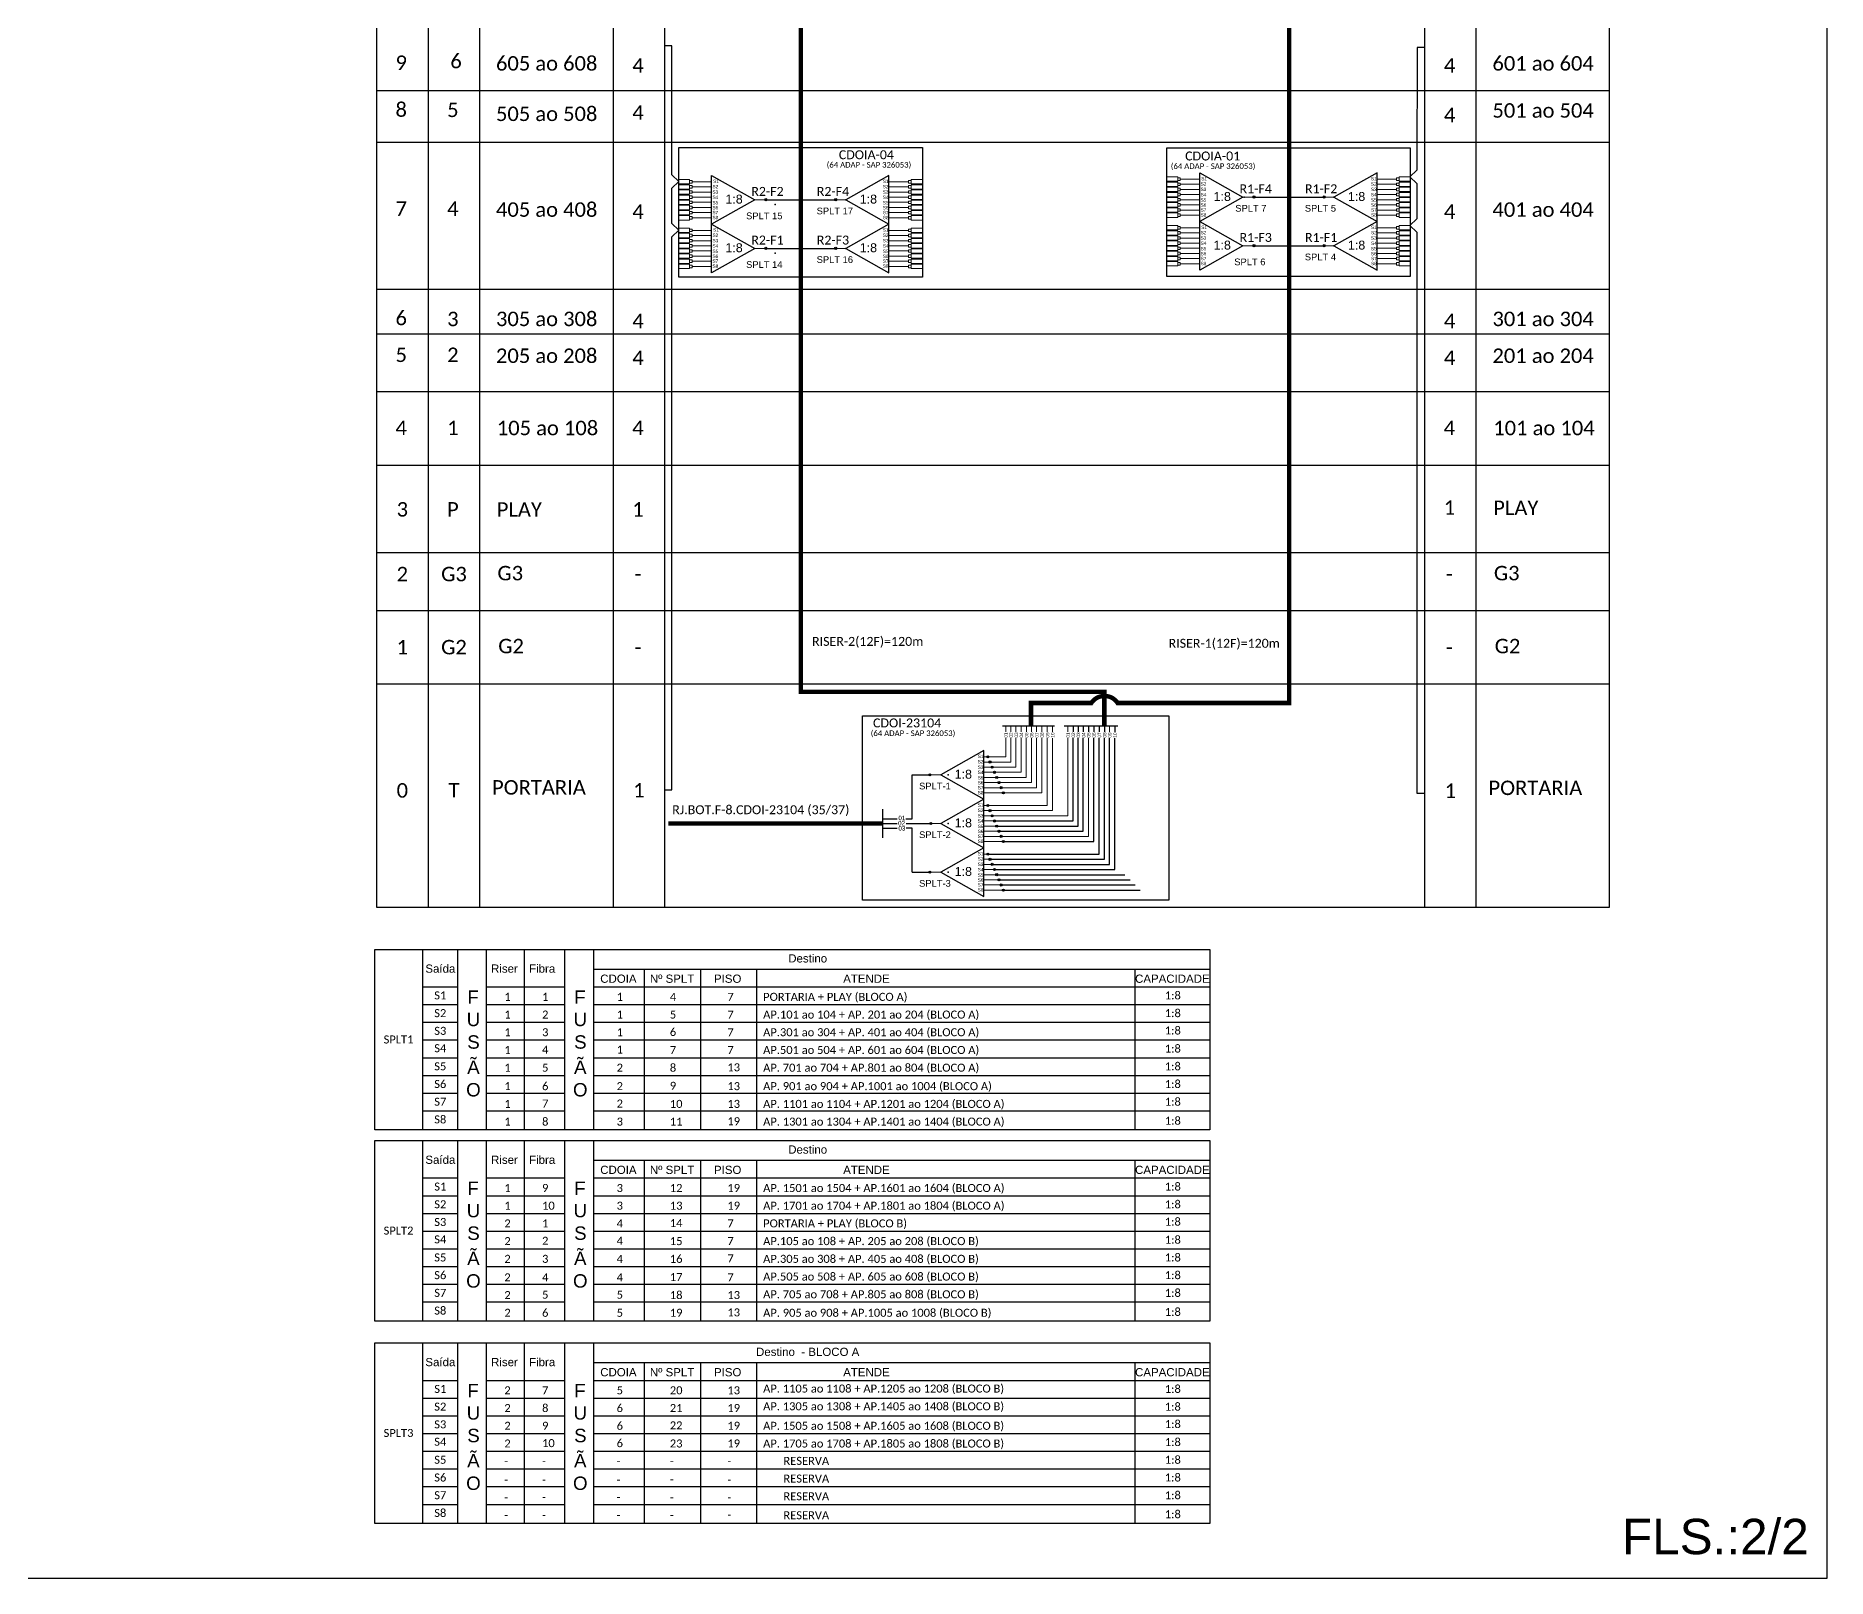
# Model space of a CAD drawing. Header units: metres. Extents: x -1286 to 443, y -500 to 94.
# Drawn here: x 41.7 to 443, y -499.8 to -154.3 of the extents above; entities that cross this region are included whole.
import ezdxf
from ezdxf.enums import TextEntityAlignment as Align

# ---------------------------------------------------------------- set-up
doc = ezdxf.new("R2010")
doc.units = ezdxf.units.M
doc.layers.add('20.4-CEOS', color=1, linetype='Continuous')
doc.styles.add('ARIAL', font='arial.ttf')
doc.styles.add('WMF-Calibri0', font='calibri.ttf')
doc.linetypes.add('RESERVA', pattern='A,0.5,-0.15,["RESERVA",Standard,S=0.18,R=0,X=0,Y=-0.1],-1.3', length=1.95)

# ---------------------------------------------------------------- blocks, each defined once
blk = doc.blocks.new('SPLT_1-8_DIV_DIR')
h = blk.add_hatch(color=3)
h.dxf.hatch_style = 1
edge = h.paths.add_edge_path()
edge.add_arc((12.77, 4.04), 0.242, 0, 360)
h = blk.add_hatch(color=3)
h.dxf.hatch_style = 1
edge = h.paths.add_edge_path()
edge.add_arc((13.27, 2.88), 0.242, 0, 360)
h = blk.add_hatch(color=3)
h.dxf.hatch_style = 1
edge = h.paths.add_edge_path()
edge.add_arc((13.77, 1.73), 0.242, 0, 360)
h = blk.add_hatch(color=3)
h.dxf.hatch_style = 1
edge = h.paths.add_edge_path()
edge.add_arc((14.27, 0.58), 0.242, 0, 360)
h = blk.add_hatch(color=3)
h.dxf.hatch_style = 1
edge = h.paths.add_edge_path()
edge.add_arc((14.77, -0.58), 0.242, 0, 360)
h = blk.add_hatch(color=3)
h.dxf.hatch_style = 1
edge = h.paths.add_edge_path()
edge.add_arc((15.27, -1.73), 0.242, 0, 360)
h = blk.add_hatch(color=3)
h.dxf.hatch_style = 1
edge = h.paths.add_edge_path()
edge.add_arc((15.77, -2.88), 0.242, 0, 360)
h = blk.add_hatch(color=3)
h.dxf.hatch_style = 1
edge = h.paths.add_edge_path()
edge.add_arc((16.27, -4.04), 0.242, 0, 360)
at = {"color": 1}
blk.add_lwpolyline([(11.89, 5.45), (2.22, 0), (11.89, -5.45), (11.89, 5.45)], dxfattribs=at)
at = {"color": 7, "lineweight": 0}
for points in [[(12.77, 4.04), (11.89, 4.04)], [(11.89, 2.88), (13.27, 2.88)], [(11.89, 1.73), (13.77, 1.73)], [(11.89, 0.58), (14.27, 0.58)], [(11.89, -0.58), (14.77, -0.58)], [(11.89, -1.73), (15.27, -1.73)], [(11.89, -2.88), (15.77, -2.88)], [(11.89, -4.04), (16.27, -4.04)]]:
    blk.add_lwpolyline(points, dxfattribs=at)
at = {"color": 1, "lineweight": 0}
blk.add_lwpolyline([(2.22, 0), (0, 0)], dxfattribs=at)
at = {"color": 3}
for centre in [(12.77, 4.04), (13.27, 2.88), (13.77, 1.73), (14.27, 0.58), (14.77, -0.58), (15.27, -1.73), (15.77, -2.88), (16.27, -4.04)]:
    blk.add_circle(centre, 0.242, dxfattribs=at)
at = {"color": 1, "style": 'ARIAL'}
for s, height, p in [('S1', 0.75, (10.52, 3.77)), ('1:8', 2, (5.35, -0.85)), ('S2', 0.75, (10.52, 2.58)), ('S3', 0.75, (10.52, 1.37)), ('S4', 0.75, (10.52, 0.19)), ('S5', 0.75, (10.52, -1.02)), ('S6', 0.75, (10.52, -2.14)), ('S7', 0.75, (10.52, -3.24)), ('S8', 0.75, (10.52, -4.36))]:
    blk.add_text(s, height=height, dxfattribs=at).set_placement(p)
blk = doc.blocks.new('SPLITTER_')
blk.add_point((0, 0))
at = {"style": 'ARIAL', "flags": 4}
blk.add_attdef('SPLT', (0, -3.26), '', height=1.5, dxfattribs=at)
blk = doc.blocks.new('SPLT_1-8_SC-APC_ESQ')
at = {"color": 3, "lineweight": 0}
for points in [[(2.41, -3.02), (0, -3.02)], [(2.41, -4), (0, -4)], [(2.41, -3.02), (2.41, -4)], [(2.99, -3.51), (7.37, -3.51)], [(2.41, -4.17), (0, -4.17)], [(2.41, -5.16), (0, -5.16)], [(2.41, -5.32), (0, -5.32)], [(2.41, -6.31), (0, -6.31)], [(2.41, -6.48), (0, -6.48)], [(2.41, -7.46), (0, -7.46)], [(2.41, -7.63), (0, -7.63)], [(2.41, -4.17), (2.41, -5.16)], [(2.41, -5.32), (2.41, -6.31)], [(2.41, -6.48), (2.41, -7.46)], [(2.41, -7.63), (2.41, -8.62)], [(7.37, -4.66), (2.99, -4.66)], [(7.37, -5.82), (2.99, -5.82)], [(7.37, -6.97), (2.99, -6.97)], [(2.41, -8.62), (0, -8.62)], [(2.41, -8.78), (0, -8.78)], [(2.41, -9.77), (0, -9.77)], [(2.41, -9.94), (0, -9.94)], [(2.41, -10.92), (0, -10.92)], [(2.41, -11.09), (0, -11.09)], [(2.41, -8.78), (2.41, -9.77)], [(2.41, -9.94), (2.41, -10.92)], [(2.41, -11.09), (2.41, -12.08)], [(7.37, -8.12), (2.99, -8.12)], [(7.37, -9.28), (2.99, -9.28)], [(7.37, -10.43), (2.99, -10.43)], [(7.37, -11.58), (2.99, -11.58)], [(2.41, -12.08), (0, -12.08)]]:
    blk.add_lwpolyline(points, dxfattribs=at)
for points in [[(2.99, -3.22), (2.41, -3.22), (2.41, -3.8), (2.99, -3.8)], [(2.99, -4.38), (2.41, -4.38), (2.41, -4.95), (2.99, -4.95)], [(2.99, -5.53), (2.41, -5.53), (2.41, -6.1), (2.99, -6.1)], [(2.99, -6.68), (2.41, -6.68), (2.41, -7.26), (2.99, -7.26)], [(2.99, -7.84), (2.41, -7.84), (2.41, -8.41), (2.99, -8.41)], [(2.99, -8.99), (2.41, -8.99), (2.41, -9.56), (2.99, -9.56)], [(2.99, -10.14), (2.41, -10.14), (2.41, -10.72), (2.99, -10.72)], [(2.99, -11.3), (2.41, -11.3), (2.41, -11.87), (2.99, -11.87)]]:
    blk.add_lwpolyline(points, close=True, dxfattribs=at)
at = {"color": 1}
blk.add_lwpolyline([(7.37, -2.1), (17.04, -7.55), (7.37, -13), (7.37, -2.1)], dxfattribs=at)
at = {"color": 1, "lineweight": 0}
blk.add_lwpolyline([(17.04, -7.55), (19.26, -7.55)], dxfattribs=at)
at = {"color": 1, "style": 'ARIAL'}
for s, height, p in [('S1', 0.75, (7.7, -3.78)), ('S5', 0.75, (7.55, -8.57)), ('S3', 0.75, (7.55, -6.18)), ('S4', 0.75, (7.55, -7.36)), ('S2', 0.75, (7.56, -4.97)), ('1:8', 2, (10.45, -8.4)), ('S6', 0.75, (7.55, -9.69)), ('S7', 0.75, (7.55, -10.78)), ('S8', 0.75, (7.55, -11.9))]:
    blk.add_text(s, height=height, dxfattribs=at).set_placement(p)
blk = doc.blocks.new('SPLT_1-8_SC-APC')
at = {"color": 1}
blk.add_lwpolyline([(-7.37, -2.1), (-17.04, -7.55), (-7.37, -13), (-7.37, -2.1)], dxfattribs=at)
at = {"color": 3, "lineweight": 0}
for points in [[(-2.99, -3.51), (-7.37, -3.51)], [(-2.41, -3.02), (-2.41, -4)], [(-2.41, -3.02), (0, -3.02)], [(-2.41, -4), (0, -4)], [(-7.37, -4.66), (-2.99, -4.66)], [(-7.37, -5.82), (-2.99, -5.82)], [(-7.37, -6.97), (-2.99, -6.97)], [(-2.41, -4.17), (-2.41, -5.16)], [(-2.41, -4.17), (0, -4.17)], [(-2.41, -5.16), (0, -5.16)], [(-2.41, -5.32), (-2.41, -6.31)], [(-2.41, -5.32), (0, -5.32)], [(-2.41, -6.31), (0, -6.31)], [(-2.41, -6.48), (-2.41, -7.46)], [(-2.41, -6.48), (0, -6.48)], [(-2.41, -7.46), (0, -7.46)], [(-2.41, -7.63), (-2.41, -8.62)], [(-2.41, -7.63), (0, -7.63)], [(-7.37, -8.12), (-2.99, -8.12)], [(-7.37, -9.28), (-2.99, -9.28)], [(-7.37, -10.43), (-2.99, -10.43)], [(-7.37, -11.58), (-2.99, -11.58)], [(-2.41, -8.62), (0, -8.62)], [(-2.41, -8.78), (-2.41, -9.77)], [(-2.41, -8.78), (0, -8.78)], [(-2.41, -9.77), (0, -9.77)], [(-2.41, -9.94), (-2.41, -10.92)], [(-2.41, -9.94), (0, -9.94)], [(-2.41, -10.92), (0, -10.92)], [(-2.41, -11.09), (-2.41, -12.08)], [(-2.41, -11.09), (0, -11.09)], [(-2.41, -12.08), (0, -12.08)]]:
    blk.add_lwpolyline(points, dxfattribs=at)
for points in [[(-2.99, -3.22), (-2.41, -3.22), (-2.41, -3.8), (-2.99, -3.8)], [(-2.99, -4.38), (-2.41, -4.38), (-2.41, -4.95), (-2.99, -4.95)], [(-2.99, -5.53), (-2.41, -5.53), (-2.41, -6.1), (-2.99, -6.1)], [(-2.99, -6.68), (-2.41, -6.68), (-2.41, -7.26), (-2.99, -7.26)], [(-2.99, -7.84), (-2.41, -7.84), (-2.41, -8.41), (-2.99, -8.41)], [(-2.99, -8.99), (-2.41, -8.99), (-2.41, -9.56), (-2.99, -9.56)], [(-2.99, -10.14), (-2.41, -10.14), (-2.41, -10.72), (-2.99, -10.72)], [(-2.99, -11.3), (-2.41, -11.3), (-2.41, -11.87), (-2.99, -11.87)]]:
    blk.add_lwpolyline(points, close=True, dxfattribs=at)
at = {"color": 1, "lineweight": 0}
blk.add_lwpolyline([(-17.04, -7.55), (-19.26, -7.55)], dxfattribs=at)
at = {"color": 1, "style": 'ARIAL'}
for s, height, p in [('S1', 0.75, (-8.74, -3.78)), ('1:8', 2, (-13.91, -8.4)), ('S2', 0.75, (-8.74, -4.97)), ('S3', 0.75, (-8.74, -6.18)), ('S4', 0.75, (-8.74, -7.36)), ('S5', 0.75, (-8.74, -8.57)), ('S6', 0.75, (-8.74, -9.69)), ('S7', 0.75, (-8.74, -10.78)), ('S8', 0.75, (-8.74, -11.9))]:
    blk.add_text(s, height=height, dxfattribs=at).set_placement(p)

msp = doc.modelspace()

# ---------------------------------------------------------------- hatches: boundary and pattern name
h = msp.add_hatch(color=3)
h.dxf.hatch_style = 1
edge = h.paths.add_edge_path()
edge.add_arc((205.21, -191.03), 0.256, 0, 360)
h = msp.add_hatch(color=3)
h.dxf.hatch_style = 1
edge = h.paths.add_edge_path()
edge.add_arc((220.89, -191.03), 0.256, 0, 360)
h = msp.add_hatch(color=3)
h.dxf.hatch_style = 1
edge = h.paths.add_edge_path()
edge.add_arc((314.6, -190.44), 0.256, 0, 360)
h = msp.add_hatch(color=3)
h.dxf.hatch_style = 1
edge = h.paths.add_edge_path()
edge.add_arc((330.31, -190.44), 0.256, 0, 360)
h = msp.add_hatch(color=3)
h.dxf.hatch_style = 1
edge = h.paths.add_edge_path()
edge.add_arc((205.21, -201.93), 0.256, 0, 360)
h = msp.add_hatch(color=3)
h.dxf.hatch_style = 1
edge = h.paths.add_edge_path()
edge.add_arc((220.89, -201.93), 0.256, 0, 360)
h = msp.add_hatch(color=3)
h.dxf.hatch_style = 1
edge = h.paths.add_edge_path()
edge.add_arc((314.6, -201.34), 0.256, 0, 360)
h = msp.add_hatch(color=3)
h.dxf.hatch_style = 1
edge = h.paths.add_edge_path()
edge.add_arc((330.31, -201.34), 0.256, 0, 360)
h = msp.add_hatch(color=3)
h.dxf.hatch_style = 1
edge = h.paths.add_edge_path()
edge.add_arc((241.95, -319.86), 0.242, 0, 360)
h = msp.add_hatch(color=3)
h.dxf.hatch_style = 1
edge = h.paths.add_edge_path()
edge.add_arc((242.17, -330.76), 0.242, 0, 360)
h = msp.add_hatch(color=3)
h.dxf.hatch_style = 1
edge = h.paths.add_edge_path()
edge.add_arc((241.95, -341.65), 0.242, 0, 360)

# ---------------------------------------------------------------- linework, layer by layer
at = {"color": 6, "linetype": 'Continuous', "ltscale": 4}
for p, q in [((278.67, -334.79), (278.67, -311.62)), ((279.91, -337.62), (279.91, -311.62)), ((281.07, -338.76), (281.07, -311.62)), ((282.23, -339.91), (282.23, -311.62)), ((283.38, -341.06), (283.38, -311.62)), ((258.68, -334.79), (278.67, -334.79)), ((255.18, -337.62), (279.91, -337.62)), ((255.68, -338.76), (281.07, -338.76)), ((256.18, -339.91), (282.23, -339.91)), ((256.68, -341.06), (283.38, -341.06))]:
    msp.add_line(p, q, dxfattribs=at)
at = {"color": 8, "linetype": 'RESERVA', "ltscale": 4}
for p, q in [((257.18, -342.22), (285.65, -342.22)), ((257.68, -343.37), (286.81, -343.37)), ((258.18, -344.52), (287.96, -344.52)), ((258.68, -345.68), (289.12, -345.68))]:
    msp.add_line(p, q, dxfattribs=at)
for p, q in [((117.61, -358.97), (304.69, -358.97)), ((117.61, -399.38), (117.61, -358.97)), ((128.27, -358.97), (128.27, -399.38)), ((136.16, -358.97), (136.16, -399.38)), ((142.63, -399.38), (142.63, -358.97)), ((151.08, -358.97), (151.08, -399.38)), ((160.1, -358.97), (160.1, -399.38)), ((166.58, -358.97), (166.58, -399.38)), ((304.69, -358.97), (304.69, -399.38)), ((166.58, -363.38), (304.69, -363.38)), ((177.98, -363.38), (177.98, -399.38)), ((190.55, -363.38), (190.55, -399.38)), ((203.1, -363.38), (203.1, -399.38)), ((287.9, -363.38), (287.9, -399.38)), ((128.27, -367.35), (136.16, -367.35)), ((142.63, -367.35), (160.1, -367.35)), ((166.58, -367.35), (304.69, -367.35)), ((128.27, -371.31), (136.16, -371.31)), ((142.63, -371.31), (160.1, -371.31)), ((166.58, -371.31), (304.69, -371.31)), ((128.27, -375.28), (136.16, -375.28)), ((142.63, -375.28), (160.1, -375.28)), ((166.58, -375.28), (304.69, -375.28)), ((128.27, -379.25), (136.16, -379.25)), ((142.63, -379.25), (160.1, -379.25)), ((166.58, -379.25), (304.69, -379.25)), ((128.27, -383.22), (136.16, -383.22)), ((142.63, -383.22), (160.1, -383.22)), ((166.58, -383.22), (304.69, -383.22)), ((128.27, -387.19), (136.16, -387.19)), ((142.63, -387.19), (160.1, -387.19)), ((166.58, -387.19), (304.69, -387.19)), ((128.27, -391.16), (136.16, -391.16)), ((142.63, -391.16), (160.1, -391.16)), ((166.58, -391.16), (304.69, -391.16)), ((128.27, -395.12), (136.16, -395.12)), ((142.63, -395.12), (160.1, -395.12)), ((166.58, -395.12), (304.69, -395.12)), ((304.69, -399.38), (117.61, -399.38)), ((117.61, -401.78), (304.69, -401.78)), ((117.61, -442.2), (117.61, -401.78)), ((128.27, -401.78), (128.27, -442.2)), ((136.16, -401.78), (136.16, -442.2)), ((142.63, -442.2), (142.63, -401.78)), ((151.08, -401.78), (151.08, -442.2)), ((160.1, -401.78), (160.1, -442.2)), ((166.58, -401.78), (166.58, -442.2)), ((304.69, -401.78), (304.69, -442.2)), ((166.58, -406.2), (304.69, -406.2)), ((177.98, -406.2), (177.98, -442.2)), ((190.55, -406.2), (190.55, -442.2)), ((203.1, -406.2), (203.1, -442.2)), ((287.9, -406.2), (287.9, -442.2)), ((128.27, -410.16), (136.16, -410.16)), ((142.63, -410.16), (160.1, -410.16)), ((166.58, -410.16), (304.69, -410.16)), ((128.27, -414.13), (136.16, -414.13)), ((142.63, -414.13), (160.1, -414.13)), ((166.58, -414.13), (304.69, -414.13)), ((128.27, -418.1), (136.16, -418.1)), ((142.63, -418.1), (160.1, -418.1)), ((166.58, -418.1), (304.69, -418.1)), ((128.27, -422.07), (136.16, -422.07)), ((142.63, -422.07), (160.1, -422.07)), ((166.58, -422.07), (304.69, -422.07)), ((128.27, -426.04), (136.16, -426.04)), ((142.63, -426.04), (160.1, -426.04)), ((166.58, -426.04), (304.69, -426.04)), ((128.27, -430.01), (136.16, -430.01)), ((142.63, -430.01), (160.1, -430.01)), ((166.58, -430.01), (304.69, -430.01)), ((128.27, -433.98), (136.16, -433.98)), ((142.63, -433.98), (160.1, -433.98)), ((166.58, -433.98), (304.69, -433.98)), ((128.27, -437.94), (136.16, -437.94)), ((142.63, -437.94), (160.1, -437.94)), ((166.58, -437.94), (304.69, -437.94)), ((304.69, -442.2), (117.61, -442.2)), ((117.61, -447.11), (304.69, -447.11)), ((117.61, -487.53), (117.61, -447.11)), ((128.27, -447.11), (128.27, -487.53)), ((136.16, -447.11), (136.16, -487.53)), ((142.63, -487.53), (142.63, -447.11)), ((151.08, -447.11), (151.08, -487.53)), ((160.1, -447.11), (160.1, -487.53)), ((166.58, -447.11), (166.58, -487.53)), ((304.69, -447.11), (304.69, -487.53)), ((166.58, -451.52), (304.69, -451.52)), ((177.98, -451.52), (177.98, -487.53)), ((190.55, -451.52), (190.55, -487.53)), ((203.1, -451.52), (203.1, -487.53)), ((287.9, -451.52), (287.9, -487.53)), ((128.27, -455.49), (136.16, -455.49)), ((142.63, -455.49), (160.1, -455.49)), ((166.58, -455.49), (304.69, -455.49)), ((128.27, -459.46), (136.16, -459.46)), ((142.63, -459.46), (160.1, -459.46)), ((166.58, -459.46), (304.69, -459.46)), ((128.27, -463.43), (136.16, -463.43)), ((142.63, -463.43), (160.1, -463.43)), ((166.58, -463.43), (304.69, -463.43)), ((128.27, -467.4), (136.16, -467.4)), ((142.63, -467.4), (160.1, -467.4)), ((166.58, -467.4), (304.69, -467.4)), ((128.27, -471.36), (136.16, -471.36)), ((142.63, -471.36), (160.1, -471.36)), ((166.58, -471.36), (304.69, -471.36)), ((128.27, -475.33), (136.16, -475.33)), ((142.63, -475.33), (160.1, -475.33)), ((166.58, -475.33), (304.69, -475.33)), ((128.27, -479.3), (136.16, -479.3)), ((142.63, -479.3), (160.1, -479.3)), ((166.58, -479.3), (304.69, -479.3)), ((128.27, -483.27), (136.16, -483.27)), ((142.63, -483.27), (160.1, -483.27)), ((166.58, -483.27), (304.69, -483.27)), ((304.69, -487.53), (117.61, -487.53))]:
    msp.add_line(p, q)
msp.add_lwpolyline([(-397.99, -499.81), (443.01, -499.81), (443.01, 94.19), (-397.99, 94.19)], close=True)
for points in [[(117.98, 44.37), (117.98, -349.46), (394.25, -349.46), (394.25, 44.37)], [(129.55, 44.37), (129.55, -349.46)], [(141.12, -349.46), (141.12, 44.37)], [(170.99, 44.37), (170.99, -349.46)], [(182.56, -349.46), (182.56, 44.37)], [(352.81, 44.37), (352.81, -349.46)], [(364.38, -349.46), (364.38, 44.37)], [(117.98, -166.54), (394.25, -166.54)], [(117.98, -178.11), (394.25, -178.11)], [(117.98, -211.07), (394.25, -211.07)], [(117.98, -221.09), (394.25, -221.09)], [(117.98, -233.95), (394.25, -233.95)], [(117.98, -250.45), (394.25, -250.45)], [(117.98, -270.02), (394.25, -270.02)], [(117.98, -283.06), (394.25, -283.06)], [(117.98, -299.44), (394.25, -299.44)]]:
    msp.add_lwpolyline(points)
at = {"color": 6, "const_width": 1}
msp.add_lwpolyline([(213.05, 3.68), (213.05, -301.27), (281.05, -301.27), (281.05, -308.91)], dxfattribs=at)
at = {"color": 5, "const_width": 1}
for points in [[(283.74, -303.76), (322.49, -303.76), (322.44, 3.84)], [(264.62, -308.91), (264.62, -303.76), (278.44, -303.76)]]:
    msp.add_lwpolyline(points, dxfattribs=at)
at = {"color": 3}
for points in [[(182.47, -323.21), (184.12, -323.21), (184.13, -199.34), (185.7, -197.83), (184.13, -196.33), (184.13, -188.44), (185.7, -186.94), (184.13, -185.43), (184.13, -156.54), (182.48, -156.54)], [(352.77, -156.95), (351.12, -156.95), (351.11, -184.41), (349.54, -185.91), (351.11, -187.42), (351.11, -195.3), (349.54, -196.81), (351.11, -198.32), (351.11, -323.94), (352.76, -323.94)], [(238.02, -319.86), (241.95, -319.86)], [(231.45, -329.71), (234.61, -329.71)]]:
    msp.add_lwpolyline(points, dxfattribs=at)
at = {"color": 1}
for points in [[(185.7, -179.29), (240.3, -179.29), (240.3, -208.34), (185.7, -208.34)], [(295.08, -179.39), (349.57, -179.39), (349.57, -208.21), (295.08, -208.21)], [(226.85, -306.62), (295.5, -306.62), (295.5, -347.93), (226.85, -347.93)]]:
    msp.add_lwpolyline(points, close=True, dxfattribs=at)
at = {"color": 5, "linetype": 'Continuous', "ltscale": 4}
for points in [[(205.21, -191.03), (213.05, -191.03)], [(205.21, -201.93), (213.05, -201.93)]]:
    msp.add_lwpolyline(points, dxfattribs=at)
at = {"color": 6, "linetype": 'Continuous', "ltscale": 4}
for points in [[(205.21, -191.03), (220.89, -191.03)], [(205.21, -201.93), (220.89, -201.93)], [(274.04, -308.91), (274.04, -310.2)], [(275.2, -308.91), (275.2, -310.2)], [(276.35, -308.91), (276.35, -310.2)], [(278.67, -308.91), (278.67, -310.2)], [(279.91, -308.91), (279.91, -310.23)], [(281.07, -308.91), (281.07, -310.2)], [(283.38, -308.91), (283.38, -310.2)], [(256.68, -330.18), (274.04, -330.18), (274.04, -311.62)], [(257.18, -331.33), (275.19, -331.33), (275.19, -311.62)], [(257.68, -332.49), (276.35, -332.49), (276.35, -311.62)]]:
    msp.add_lwpolyline(points, dxfattribs=at)
at = {"color": 5}
for points in [[(314.6, -190.44), (330.28, -190.44)], [(314.6, -201.34), (330.28, -201.34)], [(258.21, -308.91), (269.91, -308.91)]]:
    msp.add_lwpolyline(points, dxfattribs=at)
at = {"color": 5, "const_width": 1}
msp.add_lwpolyline([(277.98, -304.02, -0.59386), (284.21, -304.05, -1.406936)], format="xyb", dxfattribs=at)
at = {"color": 5, "lineweight": 0}
for points in [[(258.95, -308.91), (258.95, -310.23)], [(260.1, -308.91), (260.1, -310.2)], [(261.26, -308.91), (261.26, -310.2)], [(262.42, -308.91), (262.42, -310.2)], [(263.58, -308.91), (263.58, -310.2)], [(264.73, -308.91), (264.73, -310.2)], [(265.89, -308.91), (265.89, -310.2)], [(267.05, -308.91), (267.05, -310.2)], [(268.28, -308.91), (268.28, -310.23)], [(269.44, -308.91), (269.44, -310.2)], [(258.95, -311.66), (258.95, -315.83), (255.18, -315.83)], [(255.18, -326.72), (268.28, -326.72), (268.28, -311.66)], [(255.68, -316.98), (260.1, -316.98), (260.1, -311.62)], [(255.68, -327.88), (269.44, -327.88), (269.44, -311.62)], [(256.18, -318.13), (261.26, -318.13), (261.26, -311.63)], [(256.68, -319.28), (262.42, -319.28), (262.42, -311.62)], [(257.18, -320.44), (263.57, -320.44), (263.57, -311.62)], [(257.68, -321.59), (264.73, -321.59), (264.73, -311.62)], [(258.18, -322.74), (265.89, -322.74), (265.89, -311.62)], [(258.68, -323.9), (267.04, -323.9), (267.04, -311.62)]]:
    msp.add_lwpolyline(points, dxfattribs=at)
at = {"color": 6}
msp.add_lwpolyline([(272.07, -308.91), (284.05, -308.91)], dxfattribs=at)
at = {"color": 6, "linetype": 'Continuous', "lineweight": 0}
for points in [[(272.88, -308.91), (272.88, -310.2)], [(282.23, -308.91), (282.23, -310.2)], [(256.18, -329.03), (272.88, -329.03), (272.88, -311.63)], [(258.18, -333.64), (277.51, -333.64), (277.51, -311.62)]]:
    msp.add_lwpolyline(points, dxfattribs=at)
at = {"color": 6, "linetype": 'Continuous'}
msp.add_lwpolyline([(277.51, -308.91), (277.51, -310.2)], dxfattribs=at)
at = {"color": 2}
for points in [[(236.55, -329.73), (238.02, -329.73), (238.02, -319.86)], [(231.45, -330.75), (234.61, -330.75)], [(236.68, -330.76), (242.17, -330.76)]]:
    msp.add_lwpolyline(points, dxfattribs=at)
at = {"color": 1}
msp.add_lwpolyline([(231.45, -333.94), (231.45, -327.56)], dxfattribs=at)
at = {"color": 1, "const_width": 1}
msp.add_lwpolyline([(183.35, -330.75), (231.45, -330.75)], dxfattribs=at)
at = {"color": 7}
for points in [[(231.45, -331.78), (234.61, -331.78)], [(238.02, -341.65), (238.02, -331.78), (236.69, -331.78)], [(238.02, -341.65), (241.95, -341.65)]]:
    msp.add_lwpolyline(points, dxfattribs=at)
at = {"color": 3}
for centre, radius in [((205.21, -191.03), 0.256), ((220.89, -191.03), 0.256), ((314.6, -190.44), 0.256), ((330.31, -190.44), 0.256), ((205.21, -201.93), 0.256), ((220.89, -201.93), 0.256), ((314.6, -201.34), 0.256), ((330.31, -201.34), 0.256), ((241.95, -319.86), 0.242), ((242.17, -330.76), 0.242), ((241.95, -341.65), 0.242)]:
    msp.add_circle(centre, radius, dxfattribs=at)
for p in [(207.32, -192.13), (223.13, -191.02), (312.37, -190.43), (332.51, -190.43), (207.32, -203.03), (223.13, -201.92), (332.51, -201.33)]:
    msp.add_point(p)

# ---------------------------------------------------------------- block references
for name, p in [('SPLT_1-8_SC-APC_ESQ', (185.7, -183.49)), ('SPLT_1-8_SC-APC_ESQ', (295.08, -182.9)), ('SPLT_1-8_SC-APC_ESQ', (185.7, -194.38)), ('SPLT_1-8_SC-APC_ESQ', (295.08, -193.79)), ('SPLT_1-8_DIV_DIR', (242.17, -319.86)), ('SPLT_1-8_DIV_DIR', (242.17, -330.76))]:
    msp.add_blockref(name, p)
for p in [(240.16, -183.49), (349.54, -182.9), (240.16, -194.38), (349.54, -193.79)]:
    msp.add_blockref('SPLT_1-8_SC-APC', p, dxfattribs=at)
ref = msp.add_blockref('SPLITTER_', (246.08, -319.86), dxfattribs=dict(xscale=-1))
ref.add_attrib('SPLT', 'SPLT-1', (239.55, -323.12), dxfattribs={"height": 1.5, "style": 'ARIAL'})
ref = msp.add_blockref('SPLITTER_', (246.08, -330.76), dxfattribs=dict(xscale=-1))
ref.add_attrib('SPLT', 'SPLT-2', (239.55, -334.02), dxfattribs={"height": 1.5, "style": 'ARIAL'})
at = {"linetype": 'Continuous'}
msp.add_blockref('SPLT_1-8_DIV_DIR', (242.17, -341.65), dxfattribs=at)
ref = msp.add_blockref('SPLITTER_', (246.08, -341.65), dxfattribs=dict(xscale=-1))
ref.add_attrib('SPLT', 'SPLT-3', (239.55, -344.92), dxfattribs={"height": 1.5, "style": 'ARIAL'})

# ---------------------------------------------------------------- texts
at = {"color": 7, "style": 'WMF-Calibri0'}
msp.add_text('6', height=3.24, dxfattribs=at).set_placement((135.8, -159.96), align=Align.MIDDLE_CENTER)
at = {"color": 7}
for s, height, style, p in [('605 ao 608', 3.24, 'WMF-Calibri0', (144.75, -162.1)), ('601 ao 604', 3.24, 'WMF-Calibri0', (368.01, -162.1)), ('505 ao 508', 3.24, 'WMF-Calibri0', (144.75, -173.4)), ('501 ao 504', 3.24, 'WMF-Calibri0', (368.01, -172.65)), ('405 ao 408', 3.24, 'WMF-Calibri0', (144.75, -194.85)), ('SPLT 7', 1.5, 'ARIAL', (310.4, -193.69)), ('SPLT 5', 1.5, 'ARIAL', (325.98, -193.69)), ('401 ao 404', 3.24, 'WMF-Calibri0', (368.01, -194.85)), ('SPLT 15', 1.5, 'ARIAL', (200.79, -195.39)), ('SPLT 17', 1.5, 'ARIAL', (216.6, -194.29)), ('SPLT 16', 1.5, 'ARIAL', (216.6, -205.18)), ('SPLT 6', 1.5, 'ARIAL', (310.17, -205.7)), ('SPLT 4', 1.5, 'ARIAL', (325.98, -204.59)), ('SPLT 14', 1.5, 'ARIAL', (200.79, -206.29)), ('305 ao 308', 3.24, 'WMF-Calibri0', (144.75, -219.34)), ('301 ao 304', 3.24, 'WMF-Calibri0', (368.01, -219.34)), ('205 ao 208', 3.24, 'WMF-Calibri0', (144.75, -227.59)), ('201 ao 204', 3.24, 'WMF-Calibri0', (368.01, -227.59)), ('105 ao 108', 3.24, 'WMF-Calibri0', (144.93, -243.78)), ('101 ao 104', 3.24, 'WMF-Calibri0', (368.19, -243.78)), ('PLAY', 3.24, 'WMF-Calibri0', (144.93, -262.03)), ('PLAY', 3.24, 'WMF-Calibri0', (368.19, -261.66)), ('G3', 3.24, 'WMF-Calibri0', (145.08, -276.29)), ('G3', 3.24, 'WMF-Calibri0', (368.34, -276.29)), ('G2', 3.24, 'WMF-Calibri0', (145.26, -292.63)), ('G2', 3.24, 'WMF-Calibri0', (368.52, -292.63)), ('PORTARIA', 3.24, 'WMF-Calibri0', (143.87, -324.28)), ('PORTARIA', 3.24, 'WMF-Calibri0', (367.13, -324.39)), ('1', 1.79, 'WMF-Calibri0', (146.63, -370.48)), ('1', 1.79, 'WMF-Calibri0', (155.08, -370.48)), ('1', 1.79, 'WMF-Calibri0', (171.79, -370.48)), ('4', 1.79, 'WMF-Calibri0', (183.71, -370.48)), ('7', 1.79, 'WMF-Calibri0', (196.6, -370.48)), ('PORTARIA + PLAY (BLOCO A)', 1.7927, 'WMF-Calibri0', (204.61, -370.48)), ('1', 1.79, 'WMF-Calibri0', (146.63, -374.45)), ('2', 1.79, 'WMF-Calibri0', (155.08, -374.45)), ('1', 1.79, 'WMF-Calibri0', (171.79, -374.45)), ('5', 1.79, 'WMF-Calibri0', (183.71, -374.45)), ('7', 1.79, 'WMF-Calibri0', (196.6, -374.45)), ('AP.101 ao 104 + AP. 201 ao 204 (BLOCO A)', 1.7927, 'WMF-Calibri0', (204.61, -374.45)), ('1', 1.79, 'WMF-Calibri0', (146.63, -378.41)), ('3', 1.79, 'WMF-Calibri0', (155.08, -378.41)), ('1', 1.79, 'WMF-Calibri0', (171.79, -378.41)), ('6', 1.79, 'WMF-Calibri0', (183.71, -378.34)), ('7', 1.79, 'WMF-Calibri0', (196.6, -378.41)), ('AP.301 ao 304 + AP. 401 ao 404 (BLOCO A)', 1.7927, 'WMF-Calibri0', (204.61, -378.41)), ('1', 1.79, 'WMF-Calibri0', (146.63, -382.38)), ('4', 1.79, 'WMF-Calibri0', (155.08, -382.3)), ('1', 1.79, 'WMF-Calibri0', (171.79, -382.3)), ('7', 1.79, 'WMF-Calibri0', (183.71, -382.38)), ('7', 1.79, 'WMF-Calibri0', (196.6, -382.38)), ('AP.501 ao 504 + AP. 601 ao 604 (BLOCO A)', 1.7927, 'WMF-Calibri0', (204.61, -382.38)), ('1', 1.79, 'WMF-Calibri0', (146.63, -386.35)), ('5', 1.79, 'WMF-Calibri0', (155.08, -386.35)), ('2', 1.79, 'WMF-Calibri0', (171.79, -386.35)), ('8', 1.79, 'WMF-Calibri0', (183.71, -386.35)), ('13', 1.793, 'WMF-Calibri0', (196.6, -386.27)), ('AP. 701 ao 704 + AP.801 ao 804 (BLOCO A)', 1.7927, 'WMF-Calibri0', (204.61, -386.35)), ('1', 1.79, 'WMF-Calibri0', (146.63, -390.49)), ('6', 1.79, 'WMF-Calibri0', (155.08, -390.49)), ('2', 1.79, 'WMF-Calibri0', (171.79, -390.49)), ('9', 1.79, 'WMF-Calibri0', (183.71, -390.41)), ('13', 1.793, 'WMF-Calibri0', (196.6, -390.49)), ('AP. 901 ao 904 + AP.1001 ao 1004 (BLOCO A)', 1.7927, 'WMF-Calibri0', (204.61, -390.49)), ('1', 1.79, 'WMF-Calibri0', (146.63, -394.46)), ('7', 1.79, 'WMF-Calibri0', (155.08, -394.38)), ('2', 1.79, 'WMF-Calibri0', (171.79, -394.38)), ('10', 1.793, 'WMF-Calibri0', (183.71, -394.46)), ('13', 1.793, 'WMF-Calibri0', (196.6, -394.46)), ('AP. 1101 ao 1104 + AP.1201 ao 1204 (BLOCO A)', 1.7927, 'WMF-Calibri0', (204.61, -394.46)), ('1', 1.79, 'WMF-Calibri0', (146.63, -398.43)), ('8', 1.79, 'WMF-Calibri0', (155.08, -398.43)), ('3', 1.79, 'WMF-Calibri0', (171.79, -398.43)), ('11', 1.793, 'WMF-Calibri0', (183.71, -398.43)), ('19', 1.793, 'WMF-Calibri0', (196.6, -398.35)), ('AP. 1301 ao 1304 + AP.1401 ao 1404 (BLOCO A)', 1.7927, 'WMF-Calibri0', (204.61, -398.43)), ('1', 1.79, 'WMF-Calibri0', (146.63, -413.3)), ('9', 1.79, 'WMF-Calibri0', (155.08, -413.3)), ('3', 1.79, 'WMF-Calibri0', (171.79, -413.3)), ('12', 1.793, 'WMF-Calibri0', (183.71, -413.3)), ('19', 1.793, 'WMF-Calibri0', (196.6, -413.3)), ('AP. 1501 ao 1504 + AP.1601 ao 1604 (BLOCO A)', 1.7927, 'WMF-Calibri0', (204.61, -413.3)), ('1', 1.79, 'WMF-Calibri0', (146.63, -417.26)), ('10', 1.793, 'WMF-Calibri0', (155.08, -417.26)), ('3', 1.79, 'WMF-Calibri0', (171.79, -417.26)), ('13', 1.793, 'WMF-Calibri0', (183.71, -417.26)), ('19', 1.793, 'WMF-Calibri0', (196.6, -417.26)), ('AP. 1701 ao 1704 + AP.1801 ao 1804 (BLOCO A)', 1.7927, 'WMF-Calibri0', (204.61, -417.26)), ('2', 1.79, 'WMF-Calibri0', (146.63, -421.23)), ('1', 1.79, 'WMF-Calibri0', (155.08, -421.23)), ('4', 1.79, 'WMF-Calibri0', (171.79, -421.23)), ('14', 1.793, 'WMF-Calibri0', (183.71, -421.16)), ('7', 1.79, 'WMF-Calibri0', (196.6, -421.23)), ('PORTARIA + PLAY (BLOCO B)', 1.7927, 'WMF-Calibri0', (204.61, -421.23)), ('2', 1.79, 'WMF-Calibri0', (146.63, -425.2)), ('2', 1.79, 'WMF-Calibri0', (155.08, -425.12)), ('4', 1.79, 'WMF-Calibri0', (171.79, -425.12)), ('15', 1.793, 'WMF-Calibri0', (183.71, -425.2)), ('7', 1.79, 'WMF-Calibri0', (196.6, -425.2)), ('AP.105 ao 108 + AP. 205 ao 208 (BLOCO B)', 1.7927, 'WMF-Calibri0', (204.61, -425.2)), ('2', 1.79, 'WMF-Calibri0', (146.63, -429.17)), ('3', 1.79, 'WMF-Calibri0', (155.08, -429.17)), ('4', 1.79, 'WMF-Calibri0', (171.79, -429.17)), ('16', 1.793, 'WMF-Calibri0', (183.71, -429.17)), ('7', 1.79, 'WMF-Calibri0', (196.6, -429.09)), ('AP.305 ao 308 + AP. 405 ao 408 (BLOCO B)', 1.7927, 'WMF-Calibri0', (204.61, -429.17)), ('2', 1.79, 'WMF-Calibri0', (146.63, -433.31)), ('4', 1.79, 'WMF-Calibri0', (155.08, -433.31)), ('4', 1.79, 'WMF-Calibri0', (171.79, -433.31)), ('17', 1.793, 'WMF-Calibri0', (183.71, -433.23)), ('7', 1.79, 'WMF-Calibri0', (196.6, -433.31)), ('AP.505 ao 508 + AP. 605 ao 608 (BLOCO B)', 1.7927, 'WMF-Calibri0', (204.61, -433.14)), ('2', 1.79, 'WMF-Calibri0', (146.63, -437.28)), ('5', 1.79, 'WMF-Calibri0', (155.08, -437.2)), ('5', 1.79, 'WMF-Calibri0', (171.79, -437.2)), ('18', 1.793, 'WMF-Calibri0', (183.71, -437.28)), ('13', 1.793, 'WMF-Calibri0', (196.6, -437.28)), ('AP. 705 ao 708 + AP.805 ao 808 (BLOCO B)', 1.7927, 'WMF-Calibri0', (204.61, -437.11)), ('2', 1.79, 'WMF-Calibri0', (146.63, -441.25)), ('6', 1.79, 'WMF-Calibri0', (155.08, -441.25)), ('5', 1.79, 'WMF-Calibri0', (171.79, -441.25)), ('19', 1.793, 'WMF-Calibri0', (183.71, -441.25)), ('13', 1.793, 'WMF-Calibri0', (196.6, -441.17)), ('AP. 905 ao 908 + AP.1005 ao 1008 (BLOCO B)', 1.7927, 'WMF-Calibri0', (204.61, -441.25)), ('2', 1.79, 'WMF-Calibri0', (146.63, -458.62)), ('7', 1.79, 'WMF-Calibri0', (155.08, -458.62)), ('5', 1.79, 'WMF-Calibri0', (171.79, -458.62)), ('20', 1.793, 'WMF-Calibri0', (183.71, -458.62)), ('13', 1.793, 'WMF-Calibri0', (196.6, -458.62)), ('AP. 1105 ao 1108 + AP.1205 ao 1208 (BLOCO B)', 1.7927, 'WMF-Calibri0', (204.61, -458.23)), ('2', 1.79, 'WMF-Calibri0', (146.63, -462.59)), ('8', 1.79, 'WMF-Calibri0', (155.08, -462.59)), ('6', 1.79, 'WMF-Calibri0', (171.79, -462.59)), ('21', 1.793, 'WMF-Calibri0', (183.71, -462.59)), ('19', 1.793, 'WMF-Calibri0', (196.6, -462.59)), ('AP. 1305 ao 1308 + AP.1405 ao 1408 (BLOCO B)', 1.7927, 'WMF-Calibri0', (204.61, -462.2)), ('2', 1.79, 'WMF-Calibri0', (146.63, -466.56)), ('9', 1.79, 'WMF-Calibri0', (155.08, -466.56)), ('6', 1.79, 'WMF-Calibri0', (171.79, -466.56)), ('22', 1.793, 'WMF-Calibri0', (183.71, -466.48)), ('19', 1.793, 'WMF-Calibri0', (196.6, -466.56)), ('AP. 1505 ao 1508 + AP.1605 ao 1608 (BLOCO B)', 1.7927, 'WMF-Calibri0', (204.61, -466.57)), ('2', 1.79, 'WMF-Calibri0', (146.63, -470.53)), ('10', 1.793, 'WMF-Calibri0', (155.08, -470.45)), ('6', 1.79, 'WMF-Calibri0', (171.79, -470.45)), ('23', 1.793, 'WMF-Calibri0', (183.71, -470.53)), ('19', 1.793, 'WMF-Calibri0', (196.6, -470.53)), ('AP. 1705 ao 1708 + AP.1805 ao 1808 (BLOCO B)', 1.7927, 'WMF-Calibri0', (204.61, -470.54)), ('-', 1.79, 'WMF-Calibri0', (196.6, -474.42)), ('RESERVA', 1.793, 'WMF-Calibri0', (209.15, -474.42)), ('-', 1.79, 'WMF-Calibri0', (146.63, -474.5)), ('-', 1.79, 'WMF-Calibri0', (155.08, -474.5)), ('-', 1.79, 'WMF-Calibri0', (171.79, -474.5)), ('-', 1.79, 'WMF-Calibri0', (183.71, -474.5)), ('RESERVA', 1.793, 'WMF-Calibri0', (209.15, -478.39)), ('-', 1.79, 'WMF-Calibri0', (146.63, -478.64)), ('-', 1.79, 'WMF-Calibri0', (155.08, -478.64)), ('-', 1.79, 'WMF-Calibri0', (171.79, -478.64)), ('-', 1.79, 'WMF-Calibri0', (183.71, -478.56)), ('-', 1.79, 'WMF-Calibri0', (196.6, -478.64)), ('RESERVA', 1.793, 'WMF-Calibri0', (209.15, -482.36)), ('-', 1.79, 'WMF-Calibri0', (146.63, -482.61)), ('-', 1.79, 'WMF-Calibri0', (155.08, -482.53)), ('-', 1.79, 'WMF-Calibri0', (171.79, -482.53)), ('-', 1.79, 'WMF-Calibri0', (183.71, -482.61)), ('-', 1.79, 'WMF-Calibri0', (196.6, -482.61)), ('-', 1.79, 'WMF-Calibri0', (196.6, -486.5)), ('RESERVA', 1.793, 'WMF-Calibri0', (209.15, -486.61)), ('-', 1.79, 'WMF-Calibri0', (146.63, -486.58)), ('-', 1.79, 'WMF-Calibri0', (155.08, -486.58)), ('-', 1.79, 'WMF-Calibri0', (171.79, -486.58)), ('-', 1.79, 'WMF-Calibri0', (183.71, -486.58))]:
    msp.add_text(s, height=height, dxfattribs=dict(at, style=style)).set_placement(p)
at = {"color": 1, "style": 'WMF-Calibri0'}
for s, p in [('CDOIA-04', (221.57, -181.95)), ('CDOIA-01', (299.16, -182.23)), ('CDOI-23104', (229.23, -309.23)), ('RJ.BOT.F-8.CDOI-23104 (35/37)', (184.24, -328.67))]:
    msp.add_text(s, height=2, dxfattribs=at).set_placement(p)
for p in [(228.32, -183.83), (305.42, -184.13), (238.19, -311.16)]:
    msp.add_text('(64 ADAP - SAP 326053)', height=1.25, dxfattribs=at).set_placement(p, align=Align.CENTER)
at = {"color": 6, "style": 'WMF-Calibri0'}
for s, p in [('R2-F2', (201.96, -190.16)), ('R2-F4', (216.63, -190.16)), ('R2-F1', (201.96, -201.06)), ('R2-F3', (216.63, -201.06)), ('RISER-2(12F)=120m', (215.57, -290.96))]:
    msp.add_text(s, height=2, dxfattribs=at).set_placement(p)
at = {"color": 5, "style": 'WMF-Calibri0'}
for s, p in [('R1-F4', (311.35, -189.57)), ('R1-F2', (326.01, -189.57)), ('R1-F3', (311.35, -200.47)), ('R1-F1', (326.01, -200.47)), ('RISER-1(12F)=120m', (295.46, -291.39))]:
    msp.add_text(s, height=2, dxfattribs=at).set_placement(p)
at = {"style": 'ARIAL'}
for s, p in [('01', (259, -310.94)), ('02', (260.16, -310.94)), ('03', (261.32, -310.94)), ('04', (262.47, -310.94)), ('05', (263.63, -310.94)), ('06', (264.79, -310.94)), ('07', (265.94, -310.94)), ('08', (267.1, -310.94)), ('09', (268.34, -310.94)), ('10', (269.49, -310.94)), ('01', (272.94, -310.94)), ('02', (274.09, -310.94)), ('03', (275.25, -310.94)), ('04', (276.41, -310.94)), ('05', (277.56, -310.94)), ('06', (278.72, -310.94)), ('07', (279.97, -310.94)), ('08', (281.12, -310.94)), ('09', (282.28, -310.94)), ('10', (283.44, -310.94))]:
    msp.add_text(s, height=0.75, rotation=90, dxfattribs=at).set_placement(p, align=Align.MIDDLE_CENTER)
for s, height, p in [('01', 1, (235.69, -329.52)), ('02', 1, (235.62, -330.7)), ('03', 1, (235.69, -331.83)), ('Destino', 1.84, (214.59, -360.97)), ('Saída', 1.84, (132.29, -363.26)), ('Riser', 1.84, (146.65, -363.26)), ('Fibra', 1.84, (155.1, -363.26)), ('CDOIA', 1.84, (172.18, -365.52)), ('Nº SPLT', 1.84, (184.21, -365.52)), ('PISO', 1.84, (196.67, -365.52)), ('ATENDE', 1.84, (227.76, -365.52)), ('CAPACIDADE', 1.84, (296.3, -365.52)), ('Saída', 1.84, (132.29, -406.08)), ('Riser', 1.84, (146.65, -406.08)), ('Fibra', 1.84, (155.1, -406.08)), ('Destino', 1.84, (214.59, -403.79)), ('CDOIA', 1.84, (172.18, -408.34)), ('Nº SPLT', 1.84, (184.21, -408.34)), ('PISO', 1.84, (196.67, -408.34)), ('ATENDE', 1.84, (227.76, -408.34)), ('CAPACIDADE', 1.84, (296.3, -408.34)), ('Destino  - BLOCO A', 1.84, (214.59, -449.11)), ('Saída', 1.84, (132.29, -451.4)), ('Riser', 1.84, (146.65, -451.4)), ('Fibra', 1.84, (155.1, -451.4)), ('CDOIA', 1.84, (172.18, -453.67)), ('Nº SPLT', 1.84, (184.21, -453.67)), ('PISO', 1.84, (196.67, -453.67)), ('ATENDE', 1.84, (227.76, -453.67)), ('CAPACIDADE', 1.84, (296.3, -453.67))]:
    msp.add_text(s, height=height, dxfattribs=at).set_placement(p, align=Align.MIDDLE_CENTER)
at = {"linetype": 'Continuous', "style": 'ARIAL'}
for s, p in [('F', (138.34, -371.15)), ('F', (162.28, -371.15)), ('U', (138.19, -376.15)), ('U', (162.13, -376.15)), ('S', (138.32, -381.2)), ('S', (162.26, -381.2)), ('Ã', (138.3, -386.85)), ('Ã', (162.24, -386.85)), ('O', (138.07, -391.9)), ('O', (162.01, -391.9)), ('F', (138.34, -413.97)), ('F', (162.28, -413.97)), ('U', (138.19, -418.97)), ('U', (162.13, -418.97)), ('S', (138.32, -424.02)), ('S', (162.26, -424.02)), ('Ã', (138.3, -429.67)), ('Ã', (162.24, -429.67)), ('O', (138.07, -434.72)), ('O', (162.01, -434.72)), ('F', (138.34, -459.29)), ('F', (162.28, -459.29)), ('U', (138.19, -464.29)), ('U', (162.13, -464.29)), ('S', (138.32, -469.35)), ('S', (162.26, -469.35)), ('Ã', (138.3, -474.99)), ('Ã', (162.24, -474.99)), ('O', (138.07, -480.04)), ('O', (162.01, -480.04))]:
    msp.add_text(s, height=3, dxfattribs=at).set_placement(p)
at = {"color": 7, "style": 'WMF-Calibri0'}
for tag, flags, p in [('9', 4, (123.52, -160.34)), ('4', 4, (176.59, -160.95)), ('4', 4, (358.42, -160.95)), ('8', 4, (123.52, -170.83)), ('5', 4, (135.09, -170.89)), ('4', 4, (176.59, -171.5)), ('4', 4, (358.42, -172.06)), ('7', 4, (123.52, -193.02)), ('4', 4, (135.09, -193.02)), ('4', 4, (176.59, -193.69)), ('4', 4, (358.42, -193.69)), ('6', 4, (123.52, -217.51)), ('3', 4, (135.09, -217.74)), ('4', 4, (176.59, -218.19)), ('4', 4, (358.42, -218.19)), ('5', 4, (123.52, -225.76)), ('2', 4, (135.09, -225.76)), ('4', 4, (176.59, -226.44)), ('4', 4, (358.42, -226.44)), ('4', 4, (123.52, -242.13)), ('1', 4, (135.09, -242.13)), ('4', 4, (176.56, -242.14)), ('4', 4, (358.38, -242.14)), ('3', 4, (123.77, -260.38)), ('P', 4, (135.09, -260.38)), ('1', 4, (176.56, -260.39)), ('1', 4, (358.38, -259.98)), ('2', 4, (123.77, -274.88)), ('G3', 4, (135.34, -274.88)), ('-', 4, (176.56, -274.89)), ('-', 4, (358.38, -274.89)), ('1', 4, (123.77, -291.25)), ('G2', 4, (135.34, -291.25)), ('-', 4, (176.56, -291.26)), ('-', 4, (358.38, -291.26)), ('0', 4, (123.77, -323.34)), ('T', 12, (135.34, -323.3)), ('1', 4, (176.77, -323.3)), ('1', 4, (358.59, -323.41))]:
    msp.add_attdef(tag, text='XX', height=3.24, dxfattribs=dict(at, flags=flags)).set_placement(p, align=Align.MIDDLE_CENTER)
at = {"color": 7, "lineweight": 0, "style": 'WMF-Calibri0', "flags": 8}
for tag, p, s in [('S1', (130.92, -370.16), 'S1'), ('1:8', (294.61, -370.16), '1:8'), ('S2', (130.92, -374.13), 'S2'), ('1:8', (294.61, -374.13), '1:8'), ('S3', (130.92, -378.1), 'S3'), ('1:8', (294.61, -378.02), '1:8'), ('SPLT1', (119.57, -380.03), 'XX'), ('S4', (130.92, -381.99), 'S4'), ('1:8', (294.61, -382.07), '1:8'), ('S5', (130.92, -386.04), 'S5'), ('1:8', (294.61, -386.04), '1:8'), ('S6', (130.92, -390), 'S6'), ('1:8', (294.61, -390), '1:8'), ('S7', (130.92, -393.97), 'S7'), ('1:8', (294.61, -393.97), '1:8'), ('S8', (130.92, -397.94), 'S8'), ('1:8', (294.61, -398.23), '1:8'), ('S1', (130.92, -412.98), 'S1'), ('1:8', (294.61, -412.98), '1:8'), ('S2', (130.92, -416.95), 'S2'), ('1:8', (294.61, -416.95), '1:8'), ('SPLT2', (119.57, -422.85), 'XX'), ('S3', (130.92, -420.92), 'S3'), ('1:8', (294.61, -420.84), '1:8'), ('S4', (130.92, -424.81), 'S4'), ('1:8', (294.61, -424.89), '1:8'), ('S5', (130.92, -428.86), 'S5'), ('1:8', (294.61, -428.86), '1:8'), ('S6', (130.92, -432.82), 'S6'), ('1:8', (294.61, -432.82), '1:8'), ('S7', (130.92, -436.79), 'S7'), ('1:8', (294.61, -436.79), '1:8'), ('S8', (130.92, -440.76), 'S8'), ('1:8', (294.61, -441.05), '1:8'), ('S1', (130.92, -458.31), 'S1'), ('1:8', (294.61, -458.31), '1:8'), ('S2', (130.92, -462.28), 'S2'), ('1:8', (294.61, -462.28), '1:8'), ('S3', (130.92, -466.25), 'S3'), ('1:8', (294.61, -466.17), '1:8'), ('SPLT3', (119.57, -468.18), 'XX'), ('S4', (130.92, -470.14), 'S4'), ('1:8', (294.61, -470.21), '1:8'), ('S5', (130.92, -474.18), 'S5'), ('1:8', (294.61, -474.18), '1:8'), ('S6', (130.92, -478.15), 'S6'), ('1:8', (294.61, -478.15), '1:8'), ('S7', (130.92, -482.12), 'S7'), ('1:8', (294.61, -482.12), '1:8'), ('S8', (130.92, -486.09), 'S8'), ('1:8', (294.61, -486.37), '1:8')]:
    msp.add_attdef(tag, p, s, height=1.793, dxfattribs=at)
at = {"layer": '20.4-CEOS', "color": 7, "style": 'ARIAL'}
msp.add_text('FLS.:2/2', height=7.93, dxfattribs=at).set_placement((417.96, -486.51), align=Align.TOP_CENTER)

doc.saveas('drawing.dxf')
